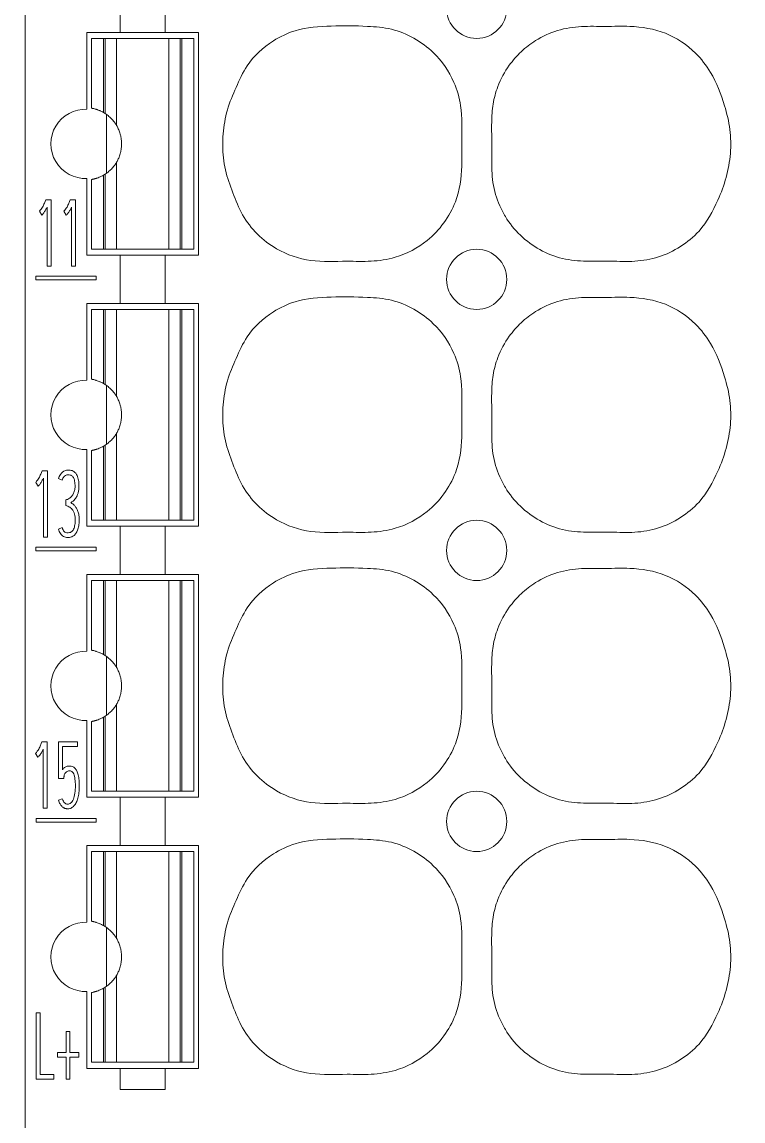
# Model space of a CAD drawing. Header units: millimetres. Extents: x 42356 to 50646, y 31507 to 39566.
# Drawn here: x 47727.97 to 47739.95, y 38376.43 to 38394.67 of the extents above; entities that cross this region are included whole.
import ezdxf

# ---------------------------------------------------------------- set-up
doc = ezdxf.new("R2010")
doc.units = ezdxf.units.MM
doc.set_wipeout_variables(frame=1)
doc.layers.add('000-PI-Oprema', color=30, linetype='Continuous', lineweight=5)

# ---------------------------------------------------------------- blocks, each defined once
blk = doc.blocks.new('PLC_CARD')
at = {"layer": '000-PI-Oprema'}
for p, q in [((0, -16.376), (0, -58.724)), ((15, -16.376), (15, -58.724)), ((1.575, -40.124), (1.575, -39.324)), ((2.325, -39.324), (2.325, -40.124)), ((1.025, -40.124), (1.025, -41.399)), ((1.575, -40.124), (1.025, -40.124)), ((2.325, -40.124), (1.575, -40.124)), ((2.875, -40.124), (2.325, -40.124)), ((2.875, -43.824), (2.875, -40.124)), ((1.099, -40.224), (1.099, -41.382)), ((1.1, -40.224), (1.3, -40.224)), ((1.1, -40.224), (1.1, -41.382)), ((1.1, -40.224), (1.1, -41.382)), ((1.328, -40.224), (1.3, -40.224)), ((1.3, -40.224), (1.3, -41.454)), ((1.516, -40.224), (1.328, -40.224)), ((1.328, -40.224), (1.328, -41.471)), ((1.516, -40.224), (1.516, -41.667)), ((2.572, -40.224), (2.384, -40.224)), ((2.384, -40.224), (2.384, -43.724)), ((2.6, -40.224), (2.572, -40.224)), ((2.572, -40.224), (2.572, -43.724)), ((2.8, -40.224), (2.6, -40.224)), ((2.6, -40.224), (2.6, -43.724)), ((2.8, -40.224), (2.8, -43.724)), ((15.127, -40.147), (15.027, -40.147)), ((15.027, -40.175), (15.027, -40.768)), ((15.127, -40.175), (15.027, -40.175)), ((15.127, -40.175), (15.127, -41.098)), ((15.1, -40.768), (15, -40.768)), ((15.1, -40.768), (15.1, -41.928)), ((15.127, -41.098), (15.1, -41.098)), ((1.349, -42.462), (1.349, -41.486)), ((15.127, -41.6), (15.1, -41.6)), ((15.127, -41.6), (15.127, -41.775)), ((15.127, -41.775), (15.1, -41.775)), ((15.1, -41.928), (15, -41.928)), ((15.127, -42.111), (15.027, -42.111)), ((1.516, -42.28), (1.516, -43.724)), ((1.3, -42.493), (1.3, -43.724)), ((1.328, -42.476), (1.328, -43.724)), ((15.1, -42.508), (15, -42.508)), ((1.025, -42.548), (1.025, -43.824)), ((1.099, -42.565), (1.099, -43.724)), ((1.1, -42.565), (1.1, -43.724)), ((1.1, -42.565), (1.1, -43.724)), ((15.1, -42.768), (15, -42.768)), ((15.127, -42.746), (15.1, -42.746)), ((15.127, -42.746), (15.127, -42.888)), ((0.339, -42.901), (0.428, -42.901)), ((0.362, -44.004), (0.362, -43.024)), ((0.428, -42.901), (0.428, -44.004)), ((0.745, -42.901), (0.835, -42.901)), ((0.769, -44.004), (0.769, -43.024)), ((0.835, -42.901), (0.835, -44.004)), ((15.127, -42.888), (15.1, -42.888)), ((15.1, -42.888), (15.127, -42.888)), ((0.273, -43.158), (0.235, -43.094)), ((0.679, -43.158), (0.642, -43.094)), ((1.1, -43.724), (1.3, -43.724)), ((1.328, -43.724), (1.3, -43.724)), ((1.516, -43.724), (1.328, -43.724)), ((2.572, -43.724), (2.384, -43.724)), ((2.6, -43.724), (2.572, -43.724)), ((2.8, -43.724), (2.6, -43.724)), ((15.127, -43.767), (15.1, -43.767)), ((15.127, -43.767), (15.127, -43.908)), ((1.025, -43.824), (1.575, -43.824)), ((1.575, -44.624), (1.575, -43.824)), ((1.575, -43.824), (2.325, -43.824)), ((2.325, -43.824), (2.875, -43.824)), ((2.325, -43.824), (2.325, -44.624)), ((15.127, -43.908), (15.1, -43.908)), ((15.1, -43.909), (15.127, -43.909)), ((15.1, -43.914), (15.127, -43.914)), ((15.127, -43.91), (15.127, -43.914)), ((0.428, -44.004), (0.362, -44.004)), ((0.835, -44.004), (0.769, -44.004)), ((1.175, -44.173), (0.177, -44.173)), ((0.177, -44.173), (0.177, -44.234)), ((0.177, -44.234), (1.175, -44.234)), ((1.175, -44.234), (1.175, -44.173)), ((15.127, -44.393), (15.1, -44.393)), ((15.127, -44.449), (15.1, -44.449)), ((1.025, -44.624), (1.025, -45.899)), ((1.575, -44.624), (1.025, -44.624)), ((2.325, -44.624), (1.575, -44.624)), ((2.875, -44.624), (2.325, -44.624)), ((2.875, -48.324), (2.875, -44.624)), ((1.099, -44.724), (1.099, -45.882)), ((1.1, -44.724), (1.3, -44.724)), ((1.1, -44.724), (1.1, -45.882)), ((1.1, -44.724), (1.1, -45.882)), ((1.328, -44.724), (1.3, -44.724)), ((1.3, -44.724), (1.3, -45.954)), ((1.516, -44.724), (1.328, -44.724)), ((1.328, -44.724), (1.328, -45.971)), ((1.516, -44.724), (1.516, -46.167)), ((2.572, -44.724), (2.384, -44.724)), ((2.384, -44.724), (2.384, -48.224)), ((2.6, -44.724), (2.572, -44.724)), ((2.572, -44.724), (2.572, -48.224)), ((2.8, -44.724), (2.6, -44.724)), ((2.6, -44.724), (2.6, -48.224)), ((2.8, -44.724), (2.8, -48.224)), ((15, -45.487), (15.1, -45.487)), ((15.127, -45.534), (15.027, -45.534)), ((1.349, -46.962), (1.349, -45.986)), ((1.516, -46.78), (1.516, -48.224)), ((1.025, -47.048), (1.025, -48.324)), ((1.099, -47.065), (1.099, -48.224)), ((1.1, -47.065), (1.1, -48.224)), ((1.1, -47.065), (1.1, -48.224)), ((1.3, -46.993), (1.3, -48.224)), ((1.328, -46.976), (1.328, -48.224)), ((0.278, -47.401), (0.367, -47.401)), ((0.367, -47.401), (0.367, -48.504)), ((0.212, -47.658), (0.174, -47.594)), ((0.301, -48.504), (0.301, -47.524)), ((0.612, -47.558), (0.551, -47.53)), ((0.674, -47.98), (0.674, -47.884)), ((0.55, -48.37), (0.613, -48.345)), ((1.025, -48.324), (1.575, -48.324)), ((1.1, -48.224), (1.3, -48.224)), ((1.328, -48.224), (1.3, -48.224)), ((1.516, -48.224), (1.328, -48.224)), ((1.575, -49.124), (1.575, -48.324)), ((1.575, -48.324), (2.325, -48.324)), ((2.325, -48.324), (2.875, -48.324)), ((2.325, -48.324), (2.325, -49.124)), ((2.572, -48.224), (2.384, -48.224)), ((2.6, -48.224), (2.572, -48.224)), ((2.8, -48.224), (2.6, -48.224)), ((0.367, -48.504), (0.301, -48.504)), ((1.176, -48.673), (0.177, -48.673)), ((0.177, -48.673), (0.177, -48.734)), ((1.176, -48.734), (1.176, -48.673)), ((0.177, -48.734), (1.176, -48.734)), ((1.025, -49.124), (1.025, -50.399)), ((1.575, -49.124), (1.025, -49.124)), ((1.099, -49.224), (1.099, -50.382)), ((1.1, -49.224), (1.3, -49.224)), ((1.1, -49.224), (1.1, -50.382)), ((1.1, -49.224), (1.1, -50.382)), ((1.328, -49.224), (1.3, -49.224)), ((1.3, -49.224), (1.3, -50.454)), ((1.516, -49.224), (1.328, -49.224)), ((1.328, -49.224), (1.328, -50.471)), ((1.516, -49.224), (1.516, -50.667)), ((2.325, -49.124), (1.575, -49.124)), ((2.875, -49.124), (2.325, -49.124)), ((2.572, -49.224), (2.384, -49.224)), ((2.384, -49.224), (2.384, -52.724)), ((2.6, -49.224), (2.572, -49.224)), ((2.572, -49.224), (2.572, -52.724)), ((2.8, -49.224), (2.6, -49.224)), ((2.6, -49.224), (2.6, -52.724)), ((2.8, -49.224), (2.8, -52.724)), ((2.875, -52.824), (2.875, -49.124)), ((1.349, -51.462), (1.349, -50.486)), ((1.516, -51.28), (1.516, -52.724)), ((1.025, -51.548), (1.025, -52.824)), ((1.099, -51.565), (1.099, -52.724)), ((1.1, -51.565), (1.1, -52.724)), ((1.1, -51.565), (1.1, -52.724)), ((1.3, -51.493), (1.3, -52.724)), ((1.328, -51.476), (1.328, -52.724)), ((0.276, -51.901), (0.365, -51.901)), ((0.365, -51.901), (0.365, -53.004)), ((0.552, -52.51), (0.552, -51.904)), ((0.552, -51.904), (0.868, -51.904)), ((0.618, -51.981), (0.618, -52.365)), ((0.868, -51.981), (0.618, -51.981)), ((0.868, -51.904), (0.868, -51.981)), ((0.21, -52.158), (0.172, -52.094)), ((0.299, -53.004), (0.299, -52.024)), ((0.641, -52.51), (0.552, -52.51)), ((1.1, -52.724), (1.3, -52.724)), ((1.328, -52.724), (1.3, -52.724)), ((1.516, -52.724), (1.328, -52.724)), ((2.572, -52.724), (2.384, -52.724)), ((2.6, -52.724), (2.572, -52.724)), ((2.8, -52.724), (2.6, -52.724)), ((0.553, -52.873), (0.615, -52.847)), ((1.025, -52.824), (1.575, -52.824)), ((1.575, -53.624), (1.575, -52.824)), ((1.575, -52.824), (2.325, -52.824)), ((2.325, -52.824), (2.875, -52.824)), ((2.325, -52.824), (2.325, -53.624)), ((0.365, -53.004), (0.299, -53.004)), ((1.177, -53.174), (0.178, -53.174)), ((0.178, -53.174), (0.178, -53.235)), ((0.178, -53.235), (1.177, -53.235)), ((1.177, -53.235), (1.177, -53.174)), ((1.575, -53.624), (1.025, -53.624)), ((1.025, -53.624), (1.025, -54.899)), ((2.325, -53.624), (1.575, -53.624)), ((2.875, -53.624), (2.325, -53.624)), ((2.875, -57.324), (2.875, -53.624)), ((1.099, -53.724), (1.099, -54.882)), ((1.1, -53.724), (1.3, -53.724)), ((1.1, -53.724), (1.1, -54.882)), ((1.1, -53.724), (1.1, -54.882)), ((1.328, -53.724), (1.3, -53.724)), ((1.3, -53.724), (1.3, -54.954)), ((1.516, -53.724), (1.328, -53.724)), ((1.328, -53.724), (1.328, -54.971)), ((1.516, -53.724), (1.516, -55.167)), ((2.572, -53.724), (2.384, -53.724)), ((2.384, -53.724), (2.384, -57.224)), ((2.6, -53.724), (2.572, -53.724)), ((2.572, -53.724), (2.572, -57.224)), ((2.8, -53.724), (2.6, -53.724)), ((2.6, -53.724), (2.6, -57.224)), ((2.8, -53.724), (2.8, -57.224)), ((1.349, -55.962), (1.349, -54.986)), ((1.516, -55.78), (1.516, -57.224)), ((1.3, -55.993), (1.3, -57.224)), ((1.328, -55.976), (1.328, -57.224)), ((1.025, -56.048), (1.025, -57.324)), ((1.099, -56.065), (1.099, -57.224)), ((1.1, -56.065), (1.1, -57.224)), ((1.1, -56.065), (1.1, -57.224)), ((0.179, -56.402), (0.179, -57.504)), ((0.245, -56.402), (0.179, -56.402)), ((0.245, -57.426), (0.245, -56.402)), ((0.679, -56.711), (0.679, -57.062)), ((0.742, -56.711), (0.679, -56.711)), ((0.742, -57.062), (0.742, -56.711)), ((0.679, -57.062), (0.534, -57.062)), ((0.534, -57.062), (0.534, -57.137)), ((0.891, -57.062), (0.742, -57.062)), ((0.891, -57.137), (0.891, -57.062)), ((0.534, -57.137), (0.679, -57.137)), ((0.679, -57.137), (0.679, -57.502)), ((0.742, -57.502), (0.742, -57.137)), ((0.742, -57.137), (0.891, -57.137)), ((1.1, -57.224), (1.3, -57.224)), ((1.328, -57.224), (1.3, -57.224)), ((1.516, -57.224), (1.328, -57.224)), ((2.572, -57.224), (2.384, -57.224)), ((2.6, -57.224), (2.572, -57.224)), ((2.8, -57.224), (2.6, -57.224)), ((0.475, -57.426), (0.245, -57.426)), ((0.475, -57.504), (0.475, -57.426)), ((1.025, -57.324), (1.575, -57.324)), ((1.575, -57.674), (1.575, -57.324)), ((1.575, -57.324), (2.325, -57.324)), ((2.325, -57.324), (2.875, -57.324)), ((2.325, -57.324), (2.325, -57.674)), ((0.179, -57.504), (0.475, -57.504)), ((0.679, -57.502), (0.742, -57.502)), ((2.325, -57.674), (1.575, -57.674))]:
    blk.add_line(p, q, dxfattribs=at)
for centre in [(7.5, -39.724), (7.5, -44.224), (7.5, -48.724), (7.5, -53.224)]:
    blk.add_circle(centre, 0.5, dxfattribs=at)
for centre, radius, start, end in [((1, -41.974), 0.575, 87.5081, 272.4919), ((1, -41.974), 0.6, 56.8644, 60), ((1, -41.974), 0.6, 300, 303.1356), ((1, -46.474), 0.575, 87.5081, 272.4919), ((1, -46.474), 0.6, 56.8644, 60), ((1, -46.474), 0.6, 300, 303.1356), ((1, -50.974), 0.575, 87.5081, 272.4919), ((1, -50.974), 0.6, 56.8644, 60), ((1, -50.974), 0.6, 300, 303.1356), ((1, -55.474), 0.575, 87.5081, 272.4919), ((1, -55.474), 0.6, 56.8644, 60), ((1, -55.474), 0.6, 300, 303.1356)]:
    blk.add_arc(centre, radius, start, end, dxfattribs=at)
for points, knots in [([(3.611, -43.154), (3.677, -43.27), (3.845, -43.484), (4.22, -43.773), (4.74, -43.949), (5.28, -43.915), (5.747, -43.934), (6.218, -43.866), (6.641, -43.64), (6.966, -43.297), (7.198, -42.881), (7.264, -42.408), (7.242, -41.875), (7.27, -41.403), (7.118, -40.881), (6.845, -40.487), (6.465, -40.206), (6.087, -40.051), (5.616, -40.013), (5.085, -40.012), (4.542, -40.045), (4.051, -40.28), (3.696, -40.605), (3.502, -41.036), (3.369, -41.343), (3.295, -41.672), (3.268, -42.005), (3.307, -42.411), (3.448, -42.787), (3.545, -43.038), (3.611, -43.154)], [0, 0, 0, 0, 0.03125, 0.0625, 0.109375, 0.15625, 0.1875, 0.21875, 0.265625, 0.296875, 0.328125, 0.375, 0.40625, 0.453125, 0.484375, 0.53125, 0.5625, 0.59375, 0.625, 0.671875, 0.71875, 0.75, 0.796875, 0.828125, 0.859375, 0.875, 0.90625, 0.9375, 0.96875, 1, 1, 1, 1]), ([(7.976, -43.179), (8.045, -43.294), (8.215, -43.505), (8.542, -43.745), (8.92, -43.897), (9.324, -43.93), (9.725, -43.917), (10.127, -43.937), (10.527, -43.868), (10.893, -43.693), (11.262, -43.391), (11.491, -42.973), (11.654, -42.534), (11.727, -42.136), (11.721, -41.731), (11.608, -41.274), (11.439, -40.834), (11.107, -40.402), (10.65, -40.098), (10.109, -40.009), (9.642, -40.029), (9.24, -40.014), (8.839, -40.073), (8.5, -40.231), (8.233, -40.436), (8.011, -40.689), (7.852, -40.986), (7.76, -41.312), (7.744, -41.647), (7.754, -42.015), (7.744, -42.35), (7.77, -42.685), (7.848, -42.944), (7.941, -43.122), (7.976, -43.179)], [0, 0, 0, 0, 0.03125, 0.0625, 0.09375, 0.125, 0.15625, 0.1875, 0.21875, 0.25, 0.28125, 0.328125, 0.359375, 0.390625, 0.421875, 0.453125, 0.5, 0.53125, 0.578125, 0.625, 0.65625, 0.6875, 0.71875, 0.75, 0.773438, 0.796875, 0.828125, 0.851562, 0.875, 0.90625, 0.9375, 0.953125, 0.984375, 1, 1, 1, 1]), ([(2.384, -40.224), (2.375, -40.224), (2.356, -40.224), (2.328, -40.224), (2.299, -40.224), (2.279, -40.224), (2.242, -40.224), (2.171, -40.224), (2.096, -40.224), (2.003, -40.224), (1.904, -40.224), (1.806, -40.224), (1.727, -40.224), (1.658, -40.224), (1.62, -40.224), (1.6, -40.224), (1.561, -40.224), (1.534, -40.224), (1.516, -40.224)], [0, 0, 0, 0, 0.06207, 0.11975, 0.187035, 0.2395, 0.284229, 0.328958, 0.391725, 0.453791, 0.535986, 0.613149, 0.671042, 0.715771, 0.7605, 0.819646, 0.88025, 1, 1, 1, 1]), ([(15.027, -40.147), (15.027, -40.147), (15.027, -40.152), (15.027, -40.167), (15.027, -40.173)], [0, 0, 0, 0, 0.699875, 1, 1, 1, 1]), ([(15.127, -40.147), (15.127, -40.147), (15.127, -40.152), (15.127, -40.167), (15.127, -40.173)], [0, 0, 0, 0, 0.699875, 1, 1, 1, 1]), ([(1.3, -41.454), (1.288, -41.447), (1.276, -41.441), (1.258, -41.432), (1.252, -41.429), (1.24, -41.424), (1.234, -41.421), (1.216, -41.414), (1.205, -41.41), (1.188, -41.404), (1.183, -41.402), (1.172, -41.399), (1.167, -41.397), (1.153, -41.393), (1.144, -41.391), (1.132, -41.388), (1.129, -41.388), (1.122, -41.386), (1.116, -41.385), (1.111, -41.384), (1.107, -41.383), (1.106, -41.383), (1.101, -41.382), (1.1, -41.382), (1.1, -41.382)], [0, 0, 0, 0, 0.125, 0.125, 0.1875, 0.1875, 0.25, 0.25, 0.375, 0.375, 0.4375, 0.4375, 0.5, 0.5, 0.625, 0.625, 0.6875, 0.6875, 0.75, 0.8125, 0.8125, 0.875, 0.875, 1, 1, 1, 1]), ([(1.516, -41.667), (1.512, -41.661), (1.507, -41.653), (1.497, -41.638), (1.492, -41.629), (1.479, -41.613), (1.473, -41.604), (1.458, -41.586), (1.451, -41.578), (1.435, -41.56), (1.427, -41.552), (1.409, -41.535), (1.4, -41.526), (1.371, -41.501), (1.35, -41.486), (1.328, -41.471)], [0, 0, 0, 0, 0.125, 0.125, 0.25, 0.25, 0.375, 0.375, 0.5, 0.5, 0.625, 0.625, 0.75, 0.75, 1, 1, 1, 1]), ([(1.516, -42.28), (1.526, -42.263), (1.536, -42.245), (1.55, -42.214), (1.554, -42.204), (1.563, -42.181), (1.567, -42.169), (1.575, -42.144), (1.579, -42.131), (1.584, -42.11), (1.586, -42.102), (1.589, -42.088), (1.591, -42.08), (1.594, -42.057), (1.596, -42.041), (1.599, -42.016), (1.599, -42.008), (1.6, -41.991), (1.6, -41.974), (1.6, -41.957), (1.599, -41.94), (1.599, -41.931), (1.596, -41.906), (1.594, -41.89), (1.591, -41.867), (1.589, -41.86), (1.586, -41.845), (1.584, -41.838), (1.579, -41.817), (1.576, -41.804), (1.568, -41.778), (1.563, -41.766), (1.554, -41.744), (1.55, -41.733), (1.536, -41.703), (1.526, -41.684), (1.516, -41.667)], [0, 0, 0, 0, 0.125, 0.125, 0.1875, 0.1875, 0.25, 0.25, 0.3125, 0.3125, 0.34375, 0.34375, 0.375, 0.375, 0.4375, 0.4375, 0.46875, 0.46875, 0.5, 0.53125, 0.53125, 0.5625, 0.5625, 0.625, 0.625, 0.65625, 0.65625, 0.6875, 0.6875, 0.75, 0.75, 0.8125, 0.8125, 0.875, 0.875, 1, 1, 1, 1]), ([(15.127, -41.775), (15.127, -41.801), (15.127, -41.857), (15.127, -41.942), (15.127, -42.026), (15.127, -42.083), (15.127, -42.111)], [0, 0, 0, 0, 0.241771, 0.519769, 0.773623, 1, 1, 1, 1]), ([(15.027, -41.928), (15.027, -41.933), (15.027, -41.967), (15.027, -42.026), (15.027, -42.083), (15.027, -42.111)], [0, 0, 0, 0, 0.096436, 0.574067, 1, 1, 1, 1]), ([(1.328, -42.476), (1.35, -42.462), (1.371, -42.446), (1.399, -42.421), (1.409, -42.413), (1.427, -42.396), (1.435, -42.387), (1.451, -42.37), (1.458, -42.361), (1.473, -42.344), (1.479, -42.335), (1.491, -42.318), (1.497, -42.31), (1.507, -42.294), (1.512, -42.287), (1.516, -42.28)], [0, 0, 0, 0, 0.25, 0.25, 0.375, 0.375, 0.5, 0.5, 0.625, 0.625, 0.75, 0.75, 0.875, 0.875, 1, 1, 1, 1]), ([(1.1, -42.565), (1.1, -42.565), (1.101, -42.565), (1.106, -42.564), (1.107, -42.564), (1.111, -42.563), (1.114, -42.563), (1.122, -42.561), (1.128, -42.56), (1.14, -42.557), (1.144, -42.556), (1.153, -42.554), (1.162, -42.551), (1.172, -42.548), (1.183, -42.545), (1.188, -42.543), (1.205, -42.538), (1.216, -42.533), (1.24, -42.524), (1.252, -42.518), (1.276, -42.506), (1.288, -42.5), (1.3, -42.493)], [0, 0, 0, 0, 0.125, 0.125, 0.1875, 0.1875, 0.25, 0.25, 0.375, 0.375, 0.4375, 0.4375, 0.5, 0.5625, 0.5625, 0.625, 0.625, 0.75, 0.75, 0.875, 0.875, 1, 1, 1, 1]), ([(15.1, -42.508), (15.1, -42.508), (15.1, -42.509), (15.1, -42.595), (15.1, -42.9), (15.1, -43.238), (15.1, -43.628), (15.1, -44.016), (15.1, -44.341), (15.1, -44.421), (15.1, -44.305), (15.1, -44.017), (15.1, -43.614), (15.1, -43.177), (15.1, -42.895), (15.1, -42.768)], [0, 0, 0, 0, 0.002463, 0.127313, 0.21804, 0.297613, 0.383773, 0.502248, 0.581824, 0.615416, 0.6429, 0.709026, 0.804834, 0.910982, 1, 1, 1, 1]), ([(15.1, -42.768), (15.1, -43.05), (15.1, -43.57), (15.1, -44.32), (15.1, -44.941), (15.1, -45.374), (15.1, -45.479), (15.1, -45.487), (15.1, -45.487)], [0, 0, 0, 0, 0.258228, 0.474907, 0.66882, 0.831698, 0.971786, 1, 1, 1, 1]), ([(0.235, -43.094), (0.255, -43.072), (0.286, -43.03), (0.316, -42.963), (0.332, -42.921), (0.339, -42.901)], [0, 0, 0, 0, 0.391503, 0.710241, 1, 1, 1, 1]), ([(0.362, -43.024), (0.358, -43.032), (0.35, -43.048), (0.336, -43.073), (0.322, -43.098), (0.307, -43.121), (0.291, -43.142), (0.279, -43.153), (0.273, -43.158)], [0, 0, 0, 0, 0.164096, 0.336927, 0.518657, 0.695677, 0.855448, 1, 1, 1, 1]), ([(0.642, -43.094), (0.661, -43.072), (0.693, -43.03), (0.722, -42.963), (0.738, -42.921), (0.745, -42.901)], [0, 0, 0, 0, 0.391503, 0.710241, 1, 1, 1, 1]), ([(0.769, -43.024), (0.765, -43.032), (0.757, -43.048), (0.743, -43.073), (0.729, -43.098), (0.714, -43.121), (0.697, -43.142), (0.685, -43.153), (0.679, -43.158)], [0, 0, 0, 0, 0.164096, 0.336927, 0.518657, 0.695677, 0.855448, 1, 1, 1, 1]), ([(2.384, -43.724), (2.375, -43.724), (2.356, -43.724), (2.328, -43.724), (2.299, -43.724), (2.279, -43.724), (2.242, -43.724), (2.171, -43.724), (2.096, -43.724), (2.003, -43.724), (1.904, -43.724), (1.806, -43.724), (1.727, -43.724), (1.658, -43.724), (1.62, -43.724), (1.6, -43.724), (1.561, -43.724), (1.534, -43.724), (1.516, -43.724)], [0, 0, 0, 0, 0.06207, 0.11975, 0.187035, 0.2395, 0.284229, 0.328958, 0.391725, 0.453791, 0.535986, 0.613149, 0.671042, 0.715771, 0.7605, 0.819646, 0.88025, 1, 1, 1, 1]), ([(3.611, -47.654), (3.677, -47.77), (3.845, -47.984), (4.22, -48.273), (4.74, -48.449), (5.28, -48.415), (5.747, -48.434), (6.218, -48.366), (6.641, -48.14), (6.966, -47.797), (7.198, -47.381), (7.264, -46.908), (7.242, -46.375), (7.27, -45.903), (7.118, -45.381), (6.845, -44.987), (6.465, -44.706), (6.087, -44.551), (5.616, -44.513), (5.085, -44.512), (4.542, -44.545), (4.051, -44.78), (3.696, -45.105), (3.502, -45.536), (3.369, -45.843), (3.295, -46.172), (3.268, -46.505), (3.307, -46.911), (3.448, -47.287), (3.545, -47.538), (3.611, -47.654)], [0, 0, 0, 0, 0.03125, 0.0625, 0.109375, 0.15625, 0.1875, 0.21875, 0.265625, 0.296875, 0.328125, 0.375, 0.40625, 0.453125, 0.484375, 0.53125, 0.5625, 0.59375, 0.625, 0.671875, 0.71875, 0.75, 0.796875, 0.828125, 0.859375, 0.875, 0.90625, 0.9375, 0.96875, 1, 1, 1, 1]), ([(7.976, -47.679), (8.045, -47.794), (8.215, -48.005), (8.542, -48.245), (8.92, -48.397), (9.324, -48.43), (9.725, -48.417), (10.127, -48.437), (10.527, -48.368), (10.893, -48.193), (11.262, -47.891), (11.491, -47.473), (11.654, -47.034), (11.727, -46.636), (11.721, -46.231), (11.608, -45.774), (11.439, -45.334), (11.107, -44.902), (10.65, -44.598), (10.109, -44.509), (9.642, -44.529), (9.24, -44.514), (8.839, -44.573), (8.5, -44.731), (8.233, -44.936), (8.011, -45.189), (7.852, -45.486), (7.76, -45.812), (7.744, -46.147), (7.754, -46.515), (7.744, -46.85), (7.77, -47.185), (7.848, -47.444), (7.941, -47.622), (7.976, -47.679)], [0, 0, 0, 0, 0.03125, 0.0625, 0.09375, 0.125, 0.15625, 0.1875, 0.21875, 0.25, 0.28125, 0.328125, 0.359375, 0.390625, 0.421875, 0.453125, 0.5, 0.53125, 0.578125, 0.625, 0.65625, 0.6875, 0.71875, 0.75, 0.773438, 0.796875, 0.828125, 0.851562, 0.875, 0.90625, 0.9375, 0.953125, 0.984375, 1, 1, 1, 1]), ([(15.127, -44.447), (15.127, -44.444), (15.127, -44.418), (15.127, -44.398), (15.127, -44.393), (15.127, -44.393)], [0, 0, 0, 0, 0.082899, 0.691307, 1, 1, 1, 1]), ([(15.127, -45.534), (15.127, -45.482), (15.127, -45.361), (15.127, -45.177), (15.127, -44.981), (15.127, -44.785), (15.127, -44.612), (15.127, -44.479), (15.127, -44.449), (15.127, -44.449)], [0, 0, 0, 0, 0.113595, 0.26082, 0.402162, 0.53609, 0.696019, 0.826003, 1, 1, 1, 1]), ([(2.384, -44.724), (2.375, -44.724), (2.356, -44.724), (2.328, -44.724), (2.299, -44.724), (2.279, -44.724), (2.242, -44.724), (2.171, -44.724), (2.096, -44.724), (2.003, -44.724), (1.904, -44.724), (1.806, -44.724), (1.727, -44.724), (1.658, -44.724), (1.62, -44.724), (1.6, -44.724), (1.561, -44.724), (1.534, -44.724), (1.516, -44.724)], [0, 0, 0, 0, 0.06207, 0.11975, 0.187035, 0.2395, 0.284229, 0.328958, 0.391725, 0.453791, 0.535986, 0.613149, 0.671042, 0.715771, 0.7605, 0.819646, 0.88025, 1, 1, 1, 1]), ([(1.3, -45.954), (1.288, -45.947), (1.276, -45.941), (1.258, -45.932), (1.252, -45.929), (1.24, -45.924), (1.234, -45.921), (1.216, -45.914), (1.205, -45.91), (1.188, -45.904), (1.183, -45.902), (1.172, -45.899), (1.167, -45.897), (1.153, -45.893), (1.144, -45.891), (1.132, -45.888), (1.129, -45.888), (1.122, -45.886), (1.116, -45.885), (1.111, -45.884), (1.107, -45.883), (1.106, -45.883), (1.101, -45.882), (1.1, -45.882), (1.1, -45.882)], [0, 0, 0, 0, 0.125, 0.125, 0.1875, 0.1875, 0.25, 0.25, 0.375, 0.375, 0.4375, 0.4375, 0.5, 0.5, 0.625, 0.625, 0.6875, 0.6875, 0.75, 0.8125, 0.8125, 0.875, 0.875, 1, 1, 1, 1]), ([(1.516, -46.167), (1.512, -46.161), (1.507, -46.153), (1.497, -46.138), (1.492, -46.129), (1.479, -46.113), (1.473, -46.104), (1.458, -46.086), (1.451, -46.078), (1.435, -46.06), (1.427, -46.052), (1.409, -46.035), (1.4, -46.026), (1.371, -46.001), (1.35, -45.986), (1.328, -45.971)], [0, 0, 0, 0, 0.125, 0.125, 0.25, 0.25, 0.375, 0.375, 0.5, 0.5, 0.625, 0.625, 0.75, 0.75, 1, 1, 1, 1]), ([(1.516, -46.78), (1.526, -46.763), (1.536, -46.745), (1.55, -46.714), (1.554, -46.704), (1.563, -46.681), (1.567, -46.669), (1.575, -46.644), (1.579, -46.631), (1.584, -46.61), (1.586, -46.602), (1.589, -46.588), (1.591, -46.58), (1.594, -46.557), (1.596, -46.541), (1.599, -46.516), (1.599, -46.508), (1.6, -46.491), (1.6, -46.474), (1.6, -46.457), (1.599, -46.44), (1.599, -46.431), (1.596, -46.406), (1.594, -46.39), (1.591, -46.367), (1.589, -46.36), (1.586, -46.345), (1.584, -46.338), (1.579, -46.317), (1.576, -46.304), (1.568, -46.278), (1.563, -46.266), (1.554, -46.244), (1.55, -46.233), (1.536, -46.203), (1.526, -46.184), (1.516, -46.167)], [0, 0, 0, 0, 0.125, 0.125, 0.1875, 0.1875, 0.25, 0.25, 0.3125, 0.3125, 0.34375, 0.34375, 0.375, 0.375, 0.4375, 0.4375, 0.46875, 0.46875, 0.5, 0.53125, 0.53125, 0.5625, 0.5625, 0.625, 0.625, 0.65625, 0.65625, 0.6875, 0.6875, 0.75, 0.75, 0.8125, 0.8125, 0.875, 0.875, 1, 1, 1, 1]), ([(1.328, -46.976), (1.35, -46.962), (1.371, -46.946), (1.399, -46.921), (1.409, -46.913), (1.427, -46.896), (1.435, -46.887), (1.451, -46.87), (1.458, -46.861), (1.473, -46.844), (1.479, -46.835), (1.491, -46.818), (1.497, -46.81), (1.507, -46.794), (1.512, -46.787), (1.516, -46.78)], [0, 0, 0, 0, 0.25, 0.25, 0.375, 0.375, 0.5, 0.5, 0.625, 0.625, 0.75, 0.75, 0.875, 0.875, 1, 1, 1, 1]), ([(1.1, -47.065), (1.1, -47.065), (1.101, -47.065), (1.106, -47.064), (1.107, -47.064), (1.111, -47.063), (1.114, -47.063), (1.122, -47.061), (1.128, -47.06), (1.14, -47.057), (1.144, -47.056), (1.153, -47.054), (1.162, -47.051), (1.172, -47.048), (1.183, -47.045), (1.188, -47.043), (1.205, -47.038), (1.216, -47.033), (1.24, -47.024), (1.252, -47.018), (1.276, -47.006), (1.288, -47), (1.3, -46.993)], [0, 0, 0, 0, 0.125, 0.125, 0.1875, 0.1875, 0.25, 0.25, 0.375, 0.375, 0.4375, 0.4375, 0.5, 0.5625, 0.5625, 0.625, 0.625, 0.75, 0.75, 0.875, 0.875, 1, 1, 1, 1]), ([(0.174, -47.594), (0.194, -47.572), (0.225, -47.53), (0.255, -47.463), (0.271, -47.421), (0.278, -47.401)], [0, 0, 0, 0, 0.391503, 0.710241, 1, 1, 1, 1]), ([(0.551, -47.53), (0.558, -47.505), (0.582, -47.451), (0.655, -47.39), (0.742, -47.387), (0.816, -47.412), (0.866, -47.478), (0.887, -47.562), (0.893, -47.643), (0.891, -47.716), (0.879, -47.773), (0.858, -47.825), (0.831, -47.87), (0.793, -47.905), (0.77, -47.923), (0.758, -47.932)], [0, 0, 0, 0, 0.081815, 0.199903, 0.28393, 0.358513, 0.449742, 0.54165, 0.640017, 0.717247, 0.780892, 0.831448, 0.902971, 0.950309, 1, 1, 1, 1]), ([(0.301, -47.524), (0.297, -47.532), (0.289, -47.548), (0.276, -47.573), (0.261, -47.598), (0.246, -47.621), (0.23, -47.642), (0.218, -47.653), (0.212, -47.658)], [0, 0, 0, 0, 0.164096, 0.336927, 0.518657, 0.695677, 0.855448, 1, 1, 1, 1]), ([(0.674, -47.884), (0.682, -47.882), (0.704, -47.875), (0.74, -47.858), (0.774, -47.822), (0.804, -47.775), (0.826, -47.713), (0.827, -47.637), (0.82, -47.564), (0.799, -47.501), (0.754, -47.469), (0.703, -47.464), (0.657, -47.482), (0.628, -47.518), (0.616, -47.542), (0.612, -47.558)], [0, 0, 0, 0, 0.037411, 0.100053, 0.169829, 0.250008, 0.34054, 0.450824, 0.57699, 0.6632, 0.72943, 0.801937, 0.882748, 0.931037, 1, 1, 1, 1]), ([(0.758, -47.932), (0.762, -47.934), (0.77, -47.939), (0.782, -47.948), (0.797, -47.959), (0.812, -47.973), (0.827, -47.991), (0.842, -48.011), (0.856, -48.035), (0.869, -48.062), (0.88, -48.091), (0.889, -48.125), (0.894, -48.162), (0.896, -48.22), (0.893, -48.291), (0.878, -48.369), (0.851, -48.431), (0.813, -48.477), (0.762, -48.505), (0.711, -48.512), (0.667, -48.507), (0.633, -48.495), (0.605, -48.472), (0.582, -48.443), (0.563, -48.409), (0.554, -48.383), (0.55, -48.37)], [0, 0, 0, 0, 0.012922, 0.029085, 0.048549, 0.070615, 0.094771, 0.121246, 0.150012, 0.18112, 0.214804, 0.25117, 0.290613, 0.333608, 0.431976, 0.514492, 0.583847, 0.643939, 0.700686, 0.761587, 0.802506, 0.839755, 0.876213, 0.914361, 0.955278, 1, 1, 1, 1]), ([(0.613, -48.345), (0.615, -48.352), (0.621, -48.371), (0.637, -48.408), (0.683, -48.436), (0.739, -48.432), (0.792, -48.402), (0.819, -48.334), (0.83, -48.248), (0.833, -48.15), (0.798, -48.061), (0.741, -48.004), (0.698, -47.985), (0.674, -47.98)], [0, 0, 0, 0, 0.030284, 0.080584, 0.166473, 0.231912, 0.30624, 0.405096, 0.518781, 0.672651, 0.805281, 0.903035, 1, 1, 1, 1]), ([(2.384, -48.224), (2.375, -48.224), (2.356, -48.224), (2.328, -48.224), (2.299, -48.224), (2.279, -48.224), (2.242, -48.224), (2.171, -48.224), (2.096, -48.224), (2.003, -48.224), (1.904, -48.224), (1.806, -48.224), (1.727, -48.224), (1.658, -48.224), (1.62, -48.224), (1.6, -48.224), (1.561, -48.224), (1.534, -48.224), (1.516, -48.224)], [0, 0, 0, 0, 0.06207, 0.11975, 0.187035, 0.2395, 0.284229, 0.328958, 0.391725, 0.453791, 0.535986, 0.613149, 0.671042, 0.715771, 0.7605, 0.819646, 0.88025, 1, 1, 1, 1]), ([(3.611, -52.154), (3.677, -52.27), (3.845, -52.484), (4.22, -52.773), (4.74, -52.949), (5.28, -52.915), (5.747, -52.934), (6.218, -52.866), (6.641, -52.64), (6.966, -52.297), (7.198, -51.881), (7.264, -51.408), (7.242, -50.875), (7.27, -50.403), (7.118, -49.881), (6.845, -49.487), (6.465, -49.206), (6.087, -49.051), (5.616, -49.013), (5.085, -49.012), (4.542, -49.045), (4.051, -49.28), (3.696, -49.605), (3.502, -50.036), (3.369, -50.343), (3.295, -50.672), (3.268, -51.005), (3.307, -51.411), (3.448, -51.787), (3.545, -52.038), (3.611, -52.154)], [0, 0, 0, 0, 0.03125, 0.0625, 0.109375, 0.15625, 0.1875, 0.21875, 0.265625, 0.296875, 0.328125, 0.375, 0.40625, 0.453125, 0.484375, 0.53125, 0.5625, 0.59375, 0.625, 0.671875, 0.71875, 0.75, 0.796875, 0.828125, 0.859375, 0.875, 0.90625, 0.9375, 0.96875, 1, 1, 1, 1]), ([(7.976, -52.179), (8.045, -52.294), (8.215, -52.505), (8.542, -52.745), (8.92, -52.897), (9.324, -52.93), (9.725, -52.917), (10.127, -52.937), (10.527, -52.868), (10.893, -52.693), (11.262, -52.391), (11.491, -51.973), (11.654, -51.534), (11.727, -51.136), (11.721, -50.731), (11.608, -50.274), (11.439, -49.834), (11.107, -49.402), (10.65, -49.098), (10.109, -49.009), (9.642, -49.029), (9.24, -49.014), (8.839, -49.073), (8.5, -49.231), (8.233, -49.436), (8.011, -49.689), (7.852, -49.986), (7.76, -50.312), (7.744, -50.647), (7.754, -51.015), (7.744, -51.35), (7.77, -51.685), (7.848, -51.944), (7.941, -52.122), (7.976, -52.179)], [0, 0, 0, 0, 0.03125, 0.0625, 0.09375, 0.125, 0.15625, 0.1875, 0.21875, 0.25, 0.28125, 0.328125, 0.359375, 0.390625, 0.421875, 0.453125, 0.5, 0.53125, 0.578125, 0.625, 0.65625, 0.6875, 0.71875, 0.75, 0.773438, 0.796875, 0.828125, 0.851562, 0.875, 0.90625, 0.9375, 0.953125, 0.984375, 1, 1, 1, 1]), ([(2.384, -49.224), (2.375, -49.224), (2.356, -49.224), (2.328, -49.224), (2.299, -49.224), (2.279, -49.224), (2.242, -49.224), (2.171, -49.224), (2.096, -49.224), (2.003, -49.224), (1.904, -49.224), (1.806, -49.224), (1.727, -49.224), (1.658, -49.224), (1.62, -49.224), (1.6, -49.224), (1.561, -49.224), (1.534, -49.224), (1.516, -49.224)], [0, 0, 0, 0, 0.06207, 0.11975, 0.187035, 0.2395, 0.284229, 0.328958, 0.391725, 0.453791, 0.535986, 0.613149, 0.671042, 0.715771, 0.7605, 0.819646, 0.88025, 1, 1, 1, 1]), ([(1.3, -50.454), (1.288, -50.447), (1.276, -50.441), (1.258, -50.432), (1.252, -50.429), (1.24, -50.424), (1.234, -50.421), (1.216, -50.414), (1.205, -50.41), (1.188, -50.404), (1.183, -50.402), (1.172, -50.399), (1.167, -50.397), (1.153, -50.393), (1.144, -50.391), (1.132, -50.388), (1.129, -50.388), (1.122, -50.386), (1.116, -50.385), (1.111, -50.384), (1.107, -50.383), (1.106, -50.383), (1.101, -50.382), (1.1, -50.382), (1.1, -50.382)], [0, 0, 0, 0, 0.125, 0.125, 0.1875, 0.1875, 0.25, 0.25, 0.375, 0.375, 0.4375, 0.4375, 0.5, 0.5, 0.625, 0.625, 0.6875, 0.6875, 0.75, 0.8125, 0.8125, 0.875, 0.875, 1, 1, 1, 1]), ([(1.516, -50.667), (1.512, -50.661), (1.507, -50.653), (1.497, -50.638), (1.492, -50.629), (1.479, -50.613), (1.473, -50.604), (1.458, -50.586), (1.451, -50.578), (1.435, -50.56), (1.427, -50.552), (1.409, -50.535), (1.4, -50.526), (1.371, -50.501), (1.35, -50.486), (1.328, -50.471)], [0, 0, 0, 0, 0.125, 0.125, 0.25, 0.25, 0.375, 0.375, 0.5, 0.5, 0.625, 0.625, 0.75, 0.75, 1, 1, 1, 1]), ([(1.516, -51.28), (1.526, -51.263), (1.536, -51.245), (1.55, -51.214), (1.554, -51.204), (1.563, -51.181), (1.567, -51.169), (1.575, -51.144), (1.579, -51.131), (1.584, -51.11), (1.586, -51.102), (1.589, -51.088), (1.591, -51.08), (1.594, -51.057), (1.596, -51.041), (1.599, -51.016), (1.599, -51.008), (1.6, -50.991), (1.6, -50.974), (1.6, -50.957), (1.599, -50.94), (1.599, -50.931), (1.596, -50.906), (1.594, -50.89), (1.591, -50.867), (1.589, -50.86), (1.586, -50.845), (1.584, -50.838), (1.579, -50.817), (1.576, -50.804), (1.568, -50.778), (1.563, -50.766), (1.554, -50.744), (1.55, -50.733), (1.536, -50.703), (1.526, -50.684), (1.516, -50.667)], [0, 0, 0, 0, 0.125, 0.125, 0.1875, 0.1875, 0.25, 0.25, 0.3125, 0.3125, 0.34375, 0.34375, 0.375, 0.375, 0.4375, 0.4375, 0.46875, 0.46875, 0.5, 0.53125, 0.53125, 0.5625, 0.5625, 0.625, 0.625, 0.65625, 0.65625, 0.6875, 0.6875, 0.75, 0.75, 0.8125, 0.8125, 0.875, 0.875, 1, 1, 1, 1]), ([(1.328, -51.476), (1.35, -51.462), (1.371, -51.446), (1.399, -51.421), (1.409, -51.413), (1.427, -51.396), (1.435, -51.387), (1.451, -51.37), (1.458, -51.361), (1.473, -51.344), (1.479, -51.335), (1.491, -51.318), (1.497, -51.31), (1.507, -51.294), (1.512, -51.287), (1.516, -51.28)], [0, 0, 0, 0, 0.25, 0.25, 0.375, 0.375, 0.5, 0.5, 0.625, 0.625, 0.75, 0.75, 0.875, 0.875, 1, 1, 1, 1]), ([(1.1, -51.565), (1.1, -51.565), (1.101, -51.565), (1.106, -51.564), (1.107, -51.564), (1.111, -51.563), (1.114, -51.563), (1.122, -51.561), (1.128, -51.56), (1.14, -51.557), (1.144, -51.556), (1.153, -51.554), (1.162, -51.551), (1.172, -51.548), (1.183, -51.545), (1.188, -51.543), (1.205, -51.538), (1.216, -51.533), (1.24, -51.524), (1.252, -51.518), (1.276, -51.506), (1.288, -51.5), (1.3, -51.493)], [0, 0, 0, 0, 0.125, 0.125, 0.1875, 0.1875, 0.25, 0.25, 0.375, 0.375, 0.4375, 0.4375, 0.5, 0.5625, 0.5625, 0.625, 0.625, 0.75, 0.75, 0.875, 0.875, 1, 1, 1, 1]), ([(0.172, -52.094), (0.192, -52.072), (0.223, -52.03), (0.253, -51.963), (0.269, -51.921), (0.276, -51.901)], [0, 0, 0, 0, 0.391503, 0.710241, 1, 1, 1, 1]), ([(0.299, -52.024), (0.295, -52.032), (0.287, -52.048), (0.274, -52.073), (0.259, -52.098), (0.244, -52.121), (0.228, -52.142), (0.216, -52.153), (0.21, -52.158)], [0, 0, 0, 0, 0.164096, 0.336927, 0.518657, 0.695677, 0.855448, 1, 1, 1, 1]), ([(0.618, -52.365), (0.621, -52.36), (0.63, -52.349), (0.645, -52.335), (0.662, -52.322), (0.683, -52.311), (0.708, -52.306), (0.742, -52.303), (0.785, -52.31), (0.828, -52.34), (0.86, -52.39), (0.883, -52.457), (0.895, -52.543), (0.898, -52.625), (0.897, -52.695), (0.892, -52.745), (0.885, -52.793), (0.874, -52.836), (0.862, -52.876), (0.847, -52.911), (0.829, -52.942), (0.81, -52.967), (0.788, -52.988), (0.764, -53.003), (0.739, -53.012), (0.718, -53.015), (0.703, -53.014), (0.692, -53.013), (0.68, -53.012), (0.666, -53.01), (0.652, -53.004), (0.636, -52.997), (0.621, -52.986), (0.606, -52.972), (0.59, -52.955), (0.576, -52.932), (0.563, -52.904), (0.556, -52.884), (0.553, -52.873)], [0, 0, 0, 0, 0.016096, 0.03272, 0.050152, 0.068626, 0.088922, 0.111808, 0.151648, 0.1909, 0.235854, 0.29153, 0.361309, 0.446674, 0.489742, 0.530499, 0.569115, 0.605274, 0.638672, 0.669567, 0.697929, 0.723847, 0.747904, 0.770349, 0.791635, 0.812855, 0.819886, 0.828447, 0.838548, 0.849856, 0.86223, 0.875882, 0.890935, 0.907675, 0.926391, 0.947587, 0.971999, 1, 1, 1, 1]), ([(0.615, -52.847), (0.618, -52.863), (0.631, -52.895), (0.67, -52.938), (0.735, -52.941), (0.789, -52.889), (0.819, -52.803), (0.832, -52.693), (0.833, -52.58), (0.819, -52.483), (0.799, -52.405), (0.742, -52.376), (0.692, -52.393), (0.654, -52.426), (0.644, -52.466), (0.642, -52.493), (0.641, -52.504), (0.641, -52.51)], [0, 0, 0, 0, 0.048946, 0.11014, 0.168613, 0.231687, 0.327399, 0.451401, 0.576294, 0.678912, 0.760088, 0.813074, 0.858386, 0.91504, 0.964974, 0.982487, 1, 1, 1, 1]), ([(2.384, -52.724), (2.375, -52.724), (2.356, -52.724), (2.328, -52.724), (2.299, -52.724), (2.279, -52.724), (2.242, -52.724), (2.171, -52.724), (2.096, -52.724), (2.003, -52.724), (1.904, -52.724), (1.806, -52.724), (1.727, -52.724), (1.658, -52.724), (1.62, -52.724), (1.6, -52.724), (1.561, -52.724), (1.534, -52.724), (1.516, -52.724)], [0, 0, 0, 0, 0.06207, 0.11975, 0.187035, 0.2395, 0.284229, 0.328958, 0.391725, 0.453791, 0.535986, 0.613149, 0.671042, 0.715771, 0.7605, 0.819646, 0.88025, 1, 1, 1, 1]), ([(3.611, -56.654), (3.677, -56.77), (3.845, -56.984), (4.22, -57.273), (4.74, -57.449), (5.28, -57.415), (5.747, -57.434), (6.218, -57.366), (6.641, -57.14), (6.966, -56.797), (7.198, -56.381), (7.264, -55.908), (7.242, -55.375), (7.27, -54.903), (7.118, -54.381), (6.845, -53.987), (6.465, -53.706), (6.087, -53.551), (5.616, -53.513), (5.085, -53.512), (4.542, -53.545), (4.051, -53.78), (3.696, -54.105), (3.502, -54.536), (3.369, -54.843), (3.295, -55.172), (3.268, -55.505), (3.307, -55.911), (3.448, -56.287), (3.545, -56.538), (3.611, -56.654)], [0, 0, 0, 0, 0.03125, 0.0625, 0.109375, 0.15625, 0.1875, 0.21875, 0.265625, 0.296875, 0.328125, 0.375, 0.40625, 0.453125, 0.484375, 0.53125, 0.5625, 0.59375, 0.625, 0.671875, 0.71875, 0.75, 0.796875, 0.828125, 0.859375, 0.875, 0.90625, 0.9375, 0.96875, 1, 1, 1, 1]), ([(7.976, -56.679), (8.045, -56.794), (8.215, -57.005), (8.542, -57.245), (8.92, -57.397), (9.324, -57.43), (9.725, -57.417), (10.127, -57.437), (10.527, -57.368), (10.893, -57.193), (11.262, -56.891), (11.491, -56.473), (11.654, -56.034), (11.727, -55.636), (11.721, -55.231), (11.608, -54.774), (11.439, -54.334), (11.107, -53.902), (10.65, -53.598), (10.109, -53.509), (9.642, -53.529), (9.24, -53.514), (8.839, -53.573), (8.5, -53.731), (8.233, -53.936), (8.011, -54.189), (7.852, -54.486), (7.76, -54.812), (7.744, -55.147), (7.754, -55.515), (7.744, -55.85), (7.77, -56.185), (7.848, -56.444), (7.941, -56.622), (7.976, -56.679)], [0, 0, 0, 0, 0.03125, 0.0625, 0.09375, 0.125, 0.15625, 0.1875, 0.21875, 0.25, 0.28125, 0.328125, 0.359375, 0.390625, 0.421875, 0.453125, 0.5, 0.53125, 0.578125, 0.625, 0.65625, 0.6875, 0.71875, 0.75, 0.773438, 0.796875, 0.828125, 0.851562, 0.875, 0.90625, 0.9375, 0.953125, 0.984375, 1, 1, 1, 1]), ([(2.384, -53.724), (2.375, -53.724), (2.356, -53.724), (2.328, -53.724), (2.299, -53.724), (2.279, -53.724), (2.242, -53.724), (2.171, -53.724), (2.096, -53.724), (2.003, -53.724), (1.904, -53.724), (1.806, -53.724), (1.727, -53.724), (1.658, -53.724), (1.62, -53.724), (1.6, -53.724), (1.561, -53.724), (1.534, -53.724), (1.516, -53.724)], [0, 0, 0, 0, 0.06207, 0.11975, 0.187035, 0.2395, 0.284229, 0.328958, 0.391725, 0.453791, 0.535986, 0.613149, 0.671042, 0.715771, 0.7605, 0.819646, 0.88025, 1, 1, 1, 1]), ([(1.3, -54.954), (1.288, -54.947), (1.276, -54.941), (1.258, -54.932), (1.252, -54.929), (1.24, -54.924), (1.234, -54.921), (1.216, -54.914), (1.205, -54.91), (1.188, -54.904), (1.183, -54.902), (1.172, -54.899), (1.167, -54.897), (1.153, -54.893), (1.144, -54.891), (1.132, -54.888), (1.129, -54.888), (1.122, -54.886), (1.116, -54.885), (1.111, -54.884), (1.107, -54.883), (1.106, -54.883), (1.101, -54.882), (1.1, -54.882), (1.1, -54.882)], [0, 0, 0, 0, 0.125, 0.125, 0.1875, 0.1875, 0.25, 0.25, 0.375, 0.375, 0.4375, 0.4375, 0.5, 0.5, 0.625, 0.625, 0.6875, 0.6875, 0.75, 0.8125, 0.8125, 0.875, 0.875, 1, 1, 1, 1]), ([(1.516, -55.167), (1.512, -55.161), (1.507, -55.153), (1.497, -55.138), (1.492, -55.129), (1.479, -55.113), (1.473, -55.104), (1.458, -55.086), (1.451, -55.078), (1.435, -55.06), (1.427, -55.052), (1.409, -55.035), (1.4, -55.026), (1.371, -55.001), (1.35, -54.986), (1.328, -54.971)], [0, 0, 0, 0, 0.125, 0.125, 0.25, 0.25, 0.375, 0.375, 0.5, 0.5, 0.625, 0.625, 0.75, 0.75, 1, 1, 1, 1]), ([(1.516, -55.78), (1.526, -55.763), (1.536, -55.745), (1.55, -55.714), (1.554, -55.704), (1.563, -55.681), (1.567, -55.669), (1.575, -55.644), (1.579, -55.631), (1.584, -55.61), (1.586, -55.602), (1.589, -55.588), (1.591, -55.58), (1.594, -55.557), (1.596, -55.541), (1.599, -55.516), (1.599, -55.508), (1.6, -55.491), (1.6, -55.474), (1.6, -55.457), (1.599, -55.44), (1.599, -55.431), (1.596, -55.406), (1.594, -55.39), (1.591, -55.367), (1.589, -55.36), (1.586, -55.345), (1.584, -55.338), (1.579, -55.317), (1.576, -55.304), (1.568, -55.278), (1.563, -55.266), (1.554, -55.244), (1.55, -55.233), (1.536, -55.203), (1.526, -55.184), (1.516, -55.167)], [0, 0, 0, 0, 0.125, 0.125, 0.1875, 0.1875, 0.25, 0.25, 0.3125, 0.3125, 0.34375, 0.34375, 0.375, 0.375, 0.4375, 0.4375, 0.46875, 0.46875, 0.5, 0.53125, 0.53125, 0.5625, 0.5625, 0.625, 0.625, 0.65625, 0.65625, 0.6875, 0.6875, 0.75, 0.75, 0.8125, 0.8125, 0.875, 0.875, 1, 1, 1, 1]), ([(1.328, -55.976), (1.35, -55.962), (1.371, -55.946), (1.399, -55.921), (1.409, -55.913), (1.427, -55.896), (1.435, -55.887), (1.451, -55.87), (1.458, -55.861), (1.473, -55.844), (1.479, -55.835), (1.491, -55.818), (1.497, -55.81), (1.507, -55.794), (1.512, -55.787), (1.516, -55.78)], [0, 0, 0, 0, 0.25, 0.25, 0.375, 0.375, 0.5, 0.5, 0.625, 0.625, 0.75, 0.75, 0.875, 0.875, 1, 1, 1, 1]), ([(1.1, -56.065), (1.1, -56.065), (1.101, -56.065), (1.106, -56.064), (1.107, -56.064), (1.111, -56.063), (1.114, -56.063), (1.122, -56.061), (1.128, -56.06), (1.14, -56.057), (1.144, -56.056), (1.153, -56.054), (1.162, -56.051), (1.172, -56.048), (1.183, -56.045), (1.188, -56.043), (1.205, -56.038), (1.216, -56.033), (1.24, -56.024), (1.252, -56.018), (1.276, -56.006), (1.288, -56), (1.3, -55.993)], [0, 0, 0, 0, 0.125, 0.125, 0.1875, 0.1875, 0.25, 0.25, 0.375, 0.375, 0.4375, 0.4375, 0.5, 0.5625, 0.5625, 0.625, 0.625, 0.75, 0.75, 0.875, 0.875, 1, 1, 1, 1]), ([(2.384, -57.224), (2.375, -57.224), (2.356, -57.224), (2.328, -57.224), (2.299, -57.224), (2.279, -57.224), (2.242, -57.224), (2.171, -57.224), (2.096, -57.224), (2.003, -57.224), (1.904, -57.224), (1.806, -57.224), (1.727, -57.224), (1.658, -57.224), (1.62, -57.224), (1.6, -57.224), (1.561, -57.224), (1.534, -57.224), (1.516, -57.224)], [0, 0, 0, 0, 0.06207, 0.11975, 0.187035, 0.2395, 0.284229, 0.328958, 0.391725, 0.453791, 0.535986, 0.613149, 0.671042, 0.715771, 0.7605, 0.819646, 0.88025, 1, 1, 1, 1])]:
    blk.add_open_spline(points, degree=3, knots=knots, dxfattribs=at)
blk.add_open_spline([(15.027, -45.534), (15.027, -45.518), (15.027, -45.503), (15.027, -45.487)], degree=3, dxfattribs=at)

msp = doc.modelspace()

# ---------------------------------------------------------------- wipeouts: each hides what was drawn before it
msp.add_wipeout([(47713.026, 38490.839), (47728.026, 38490.839), (47728.026, 38373.801), (47713.026, 38373.801)]).dxf.layer = '000-PI-Oprema'

# ---------------------------------------------------------------- next in the draw order: block references
at = {"layer": '000-PI-Oprema'}
msp.add_blockref('PLC_CARD', (47713.026, 38434.625), dxfattribs=at)

# ---------------------------------------------------------------- next in the draw order: wipeouts: each hides what was drawn before it
msp.add_wipeout([(47728.026, 38490.839), (47743.026, 38490.839), (47743.026, 38373.801), (47728.026, 38373.801)]).dxf.layer = '000-PI-Oprema'

# ---------------------------------------------------------------- next in the draw order: block references
msp.add_blockref('PLC_CARD', (47728.026, 38434.625), dxfattribs=at)

doc.saveas('drawing.dxf')
